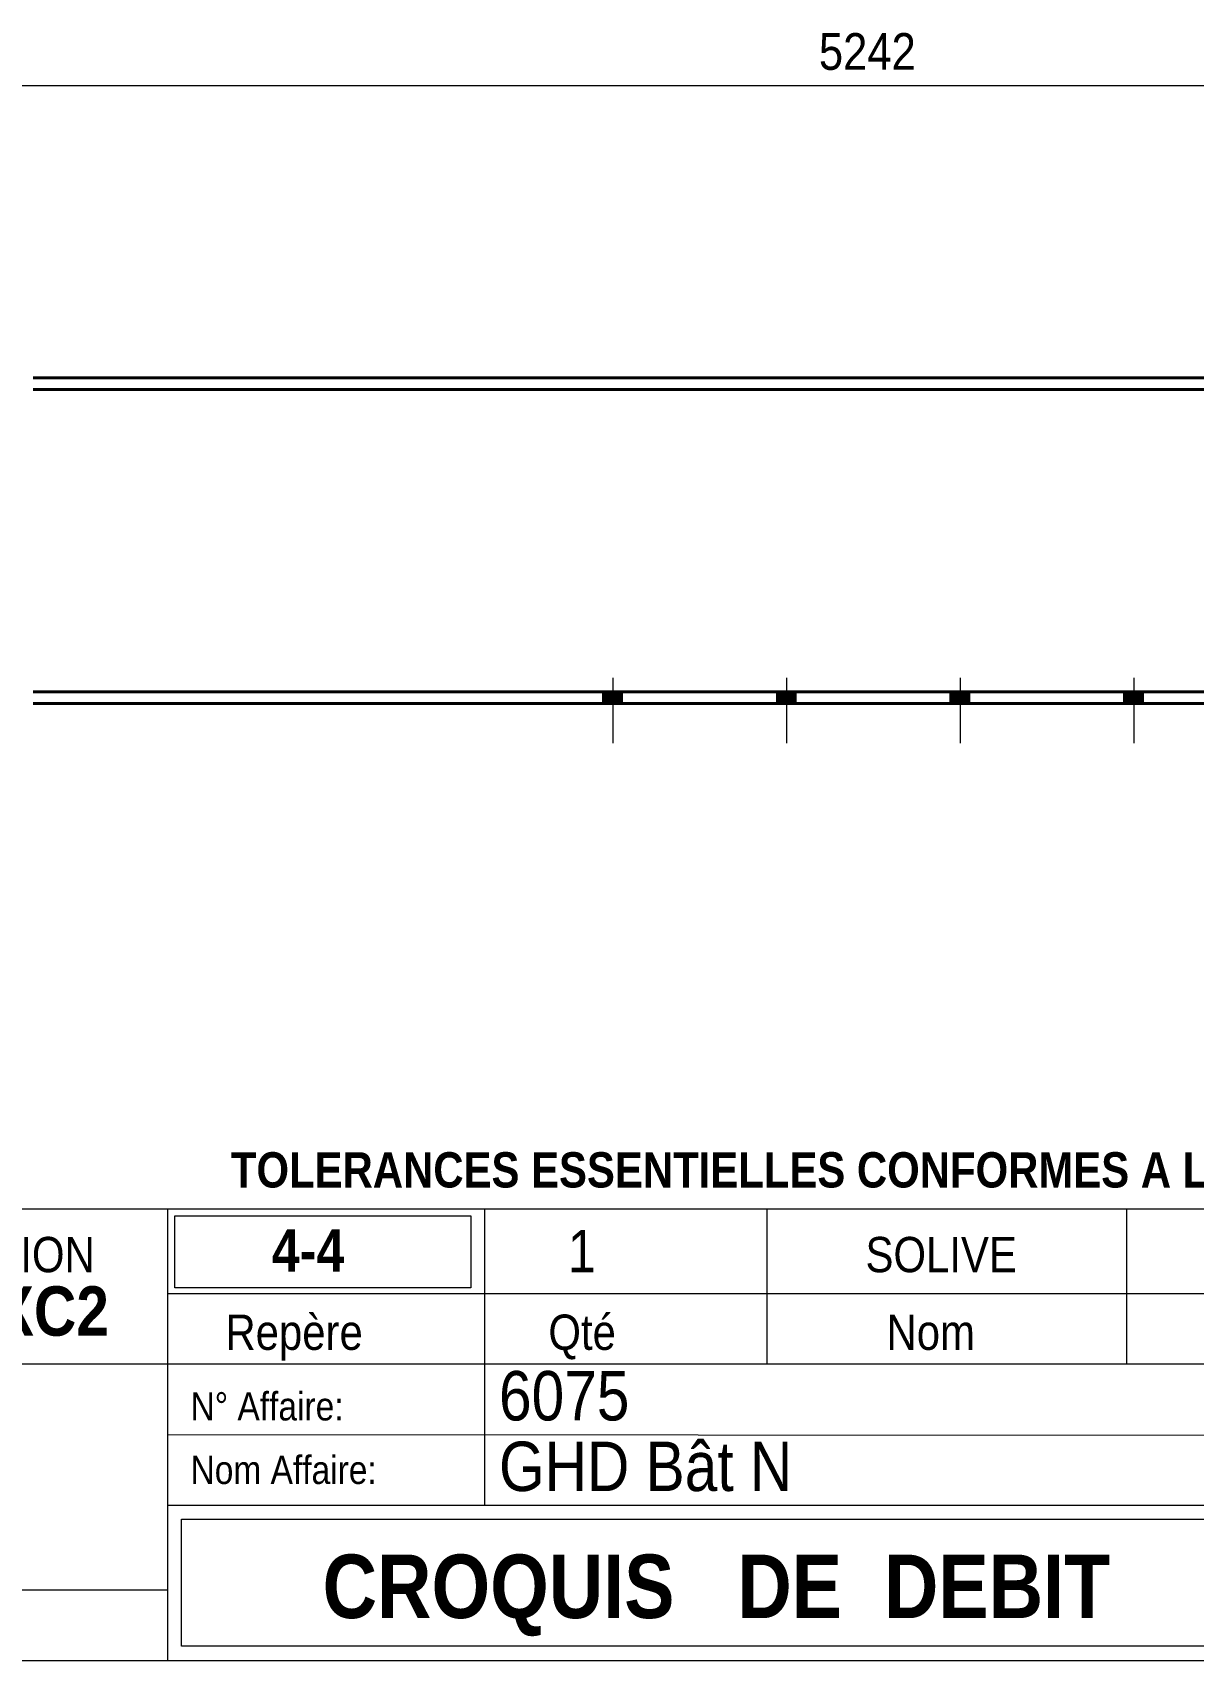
# Model space of a CAD drawing. Header units: millimetres. Extents: x 2 to 287, y 5 to 195.
# Drawn here: x 82.4 to 164.7, y 5 to 120.3 of the extents above; entities that cross this region are included whole.
import ezdxf

# ---------------------------------------------------------------- set-up
doc = ezdxf.new("R2010")
doc.units = ezdxf.units.MM
for name, color, linetype, lineweight in [('Autre type objet', 1, 'Continuous', 0), ('Boulon', 7, 'Continuous', 0), ('Cotation', 7, 'Continuous', 0), ('Feuille dessin', 5, 'Continuous', 0), ('Piece', 2, 'Continuous', 0)]:
    doc.layers.add(name, color=color, linetype=linetype, lineweight=lineweight)
doc.styles.add('ARIAL', font='ARIAL.TTF')
doc.styles.add('ARIAL_BOLD', font='ARIALBD.TTF')
doc.styles.add('ARIAL_NARROW', font='ARIAL.TTF')

# ---------------------------------------------------------------- blocks, each defined once
blk = doc.blocks.new('*A1')
at = {"layer": 'Boulon'}
for points in [[(124.25, 73.6), (124.25, 72.78), (122.87, 72.78), (122.87, 73.6)], [(124.25, 73.6), (124.25, 72.78), (122.87, 72.78), (122.87, 73.6)], [(136.56, 73.6), (136.56, 72.78), (135.18, 72.78), (135.18, 73.6)], [(136.56, 73.6), (136.56, 72.78), (135.18, 72.78), (135.18, 73.6)], [(148.87, 73.6), (148.87, 72.78), (147.48, 72.78), (147.48, 73.6)], [(148.87, 73.6), (148.87, 72.78), (147.48, 72.78), (147.48, 73.6)], [(161.18, 73.6), (161.18, 72.78), (159.79, 72.78), (159.79, 73.6)], [(161.18, 73.6), (161.18, 72.78), (159.79, 72.78), (159.79, 73.6)]]:
    blk.add_hatch(color=256, dxfattribs=at).paths.add_polyline_path(points, flags=17)
at = {"layer": 'Boulon', "linetype": 'Continuous', "lineweight": 0}
for p, q in [((123.56, 74.6), (123.56, 69.98)), ((123.56, 74.6), (123.56, 69.98)), ((135.87, 74.6), (135.87, 69.98)), ((135.87, 74.6), (135.87, 69.98)), ((148.18, 74.6), (148.18, 69.98)), ((148.18, 74.6), (148.18, 69.98)), ((160.48, 74.6), (160.48, 69.98)), ((160.48, 74.6), (160.48, 69.98)), ((122.87, 72.78), (122.87, 73.6)), ((122.87, 72.78), (122.87, 73.6)), ((124.25, 72.78), (124.25, 73.6)), ((124.25, 72.78), (124.25, 73.6)), ((135.18, 72.78), (135.18, 73.6)), ((135.18, 72.78), (135.18, 73.6)), ((136.56, 72.78), (136.56, 73.6)), ((136.56, 72.78), (136.56, 73.6)), ((147.48, 72.78), (147.48, 73.6)), ((147.48, 72.78), (147.48, 73.6)), ((148.87, 72.78), (148.87, 73.6)), ((148.87, 72.78), (148.87, 73.6)), ((159.79, 72.78), (159.79, 73.6)), ((159.79, 72.78), (159.79, 73.6)), ((161.18, 72.78), (161.18, 73.6)), ((161.18, 72.78), (161.18, 73.6))]:
    blk.add_line(p, q, dxfattribs=at)
blk = doc.blocks.new('*A4')
at = {"layer": 'Piece', "color": 2, "linetype": 'Continuous', "lineweight": 40}
for p, q in [((201.549405, 95.85358), (82.494573, 95.85358)), ((201.549405, 95.030503), (82.494573, 95.030503)), ((201.549405, 73.599734), (82.494573, 73.599734)), ((82.494573, 72.776657), (201.549405, 72.776657))]:
    blk.add_line(p, q, dxfattribs=at)
blk = doc.blocks.new('*A9')
at = {"layer": 'Feuille dessin', "linetype": 'Continuous', "lineweight": 0}
blk.add_line((5, 5), (282, 5), dxfattribs=at)
blk = doc.blocks.new('*A11')
at = {"layer": 'Autre type objet', "linetype": 'Continuous', "lineweight": 0}
for p, q in [((56, 37), (92, 37)), ((56, 37), (56, 10)), ((92, 37), (92, 10)), ((56, 26), (92, 26)), ((56, 10), (92, 10)), ((56, 5), (56, 10)), ((64, 5), (64, 10)), ((56, 5), (64, 5))]:
    blk.add_line(p, q, dxfattribs=at)
at = {"layer": 'Autre type objet', "width": 0.85}
for s, height, style, p in [('CLASSE EXECUTION', 2.5, 'ARIAL', (57, 32.5)), ('EXC2', 3.5, 'ARIAL_BOLD', (77, 28)), ('EN 1090-2', 2.5, 'ARIAL', (58, 28)), ('Nota:', 2.5, 'ARIAL', (57, 22)), ('Perçage Ø', 2.5, 'ARIAL', (57, 11)), ('18', 3.5, 'ARIAL_NARROW', (58.014234, 6))]:
    blk.add_text(s, height=height, dxfattribs=dict(at, style=style)).set_placement(p)
blk = doc.blocks.new('*A12')
at = {"layer": 'Autre type objet', "linetype": 'Continuous', "lineweight": 0}
for p, q in [((92, 37), (282, 37)), ((92, 37), (92, 31)), ((114.5, 31), (114.5, 37)), ((134.5, 31), (134.5, 37)), ((160, 31), (160, 37)), ((92.51953, 36.5), (113.5, 36.5)), ((92.51953, 31.394341), (92.51953, 36.5)), ((113.5, 36.5), (113.5, 31.394341)), ((113.5, 31.394341), (92.51953, 31.394341)), ((92, 31), (282, 31)), ((92, 31), (92, 5)), ((114.5, 16), (114.5, 31)), ((134.5, 26), (134.5, 31)), ((160, 26), (160, 31)), ((92, 26), (282, 26)), ((92, 21), (241.327069, 20.935451)), ((92, 16), (181, 16)), ((93, 15), (180, 15)), ((93, 6), (93, 15)), ((180, 6), (93, 6)), ((92, 5), (282, 5))]:
    blk.add_line(p, q, dxfattribs=at)
at = {"layer": 'Autre type objet', "width": 0.85}
for s, height, style, p in [('TOLERANCES ESSENTIELLES CONFORMES A LA NORME 1090-1', 2.5, 'ARIAL_BOLD', (96.5, 38.5)), ('4-4', 3, 'ARIAL_BOLD', (99.398273, 32.540141)), ('1', 3, 'ARIAL', (120.389893, 32.5)), ('SOLIVE', 2.5, 'ARIAL', (141.474609, 32.5)), ('Repère', 2.5, 'ARIAL', (96.112978, 27)), ('Qté', 2.5, 'ARIAL', (119, 27)), ('Nom', 2.5, 'ARIAL', (142.961426, 27)), ('6075', 3.5, 'ARIAL', (115.5, 22)), ('N° Affaire:', 2, 'ARIAL', (93.640566, 22)), ('Nom Affaire:', 2, 'ARIAL', (93.640566, 17.5)), ('GHD Bât N', 3.5, 'ARIAL', (115.5, 17)), ('CROQUIS   DE  DEBIT', 4.5, 'ARIAL_BOLD', (103, 8))]:
    blk.add_text(s, height=height, dxfattribs=dict(at, style=style)).set_placement(p)
blk = doc.blocks.new('*A27')
at = {"layer": 'Cotation', "linetype": 'Continuous', "lineweight": 0}
blk.add_line((39.16, 116.55), (244.88, 116.55), dxfattribs=at)
at = {"layer": 'Cotation', "style": 'ARIAL', "width": 0.85}
blk.add_text('5242', height=2.6, dxfattribs=at).set_placement((138.17, 117.67))

msp = doc.modelspace()

# ---------------------------------------------------------------- block references
at = {"lineweight": 0}
for name in ['*A9', '*A27', '*A4', '*A1', '*A12', '*A11']:
    msp.add_blockref(name, (0, 0), dxfattribs=at)

doc.saveas('drawing.dxf')
